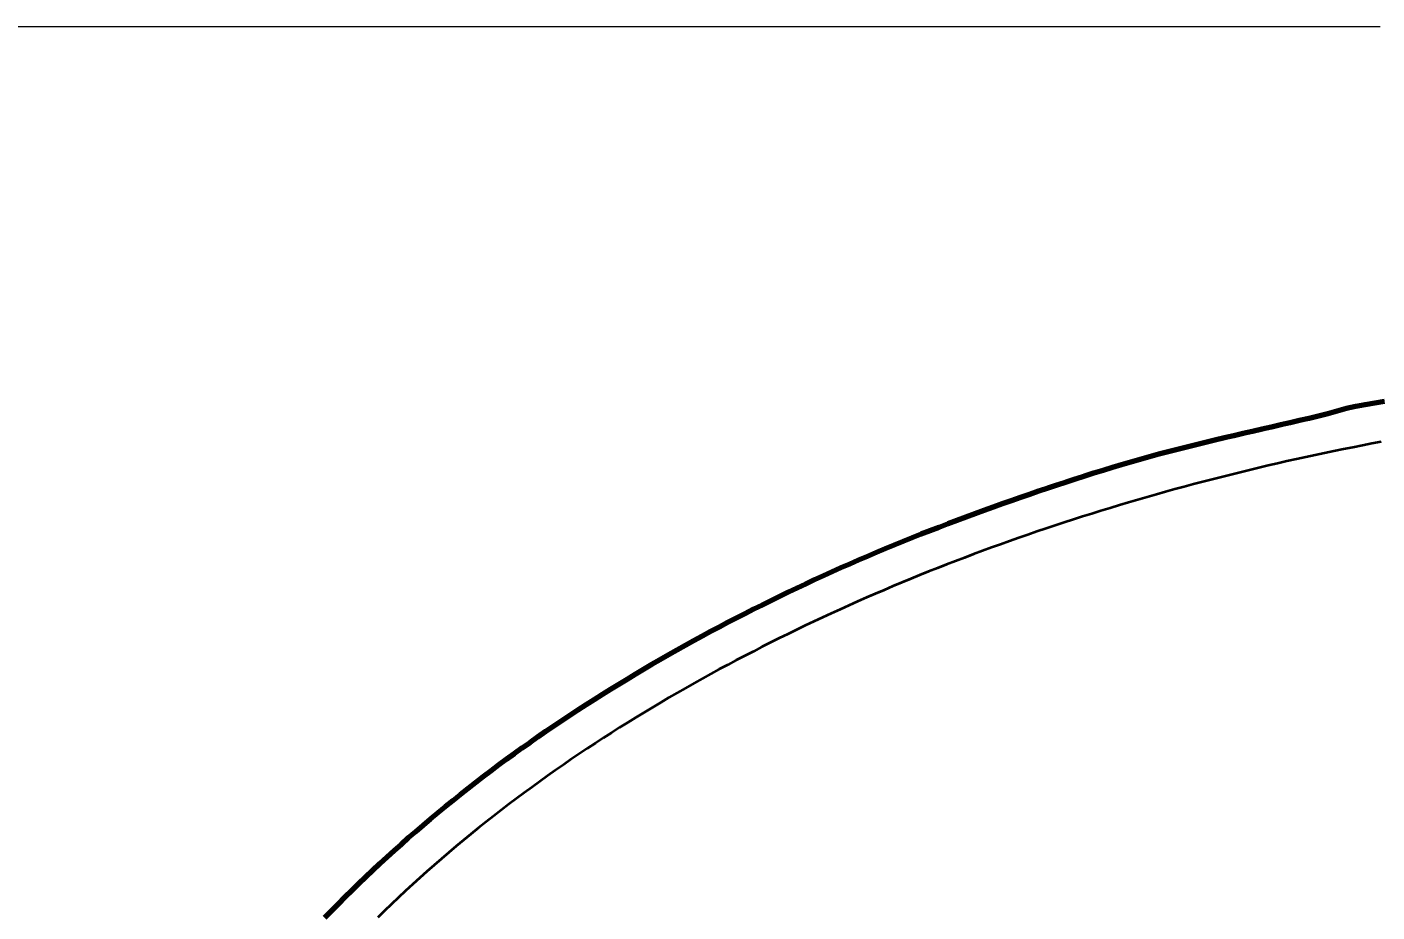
# Model space of a CAD drawing. Header units: millimetres. Extents: x 0 to 1554, y 0 to 420.
# Drawn here: x 78.2 to 106.31, y 323.95 to 342.38 of the extents above; entities that cross this region are included whole.
import ezdxf

# ---------------------------------------------------------------- set-up
doc = ezdxf.new("R2010")
doc.units = ezdxf.units.MM
doc.linetypes.add('IRAM-E-TRAZOS', pattern=[5, 4, -1])
for name, color, linetype, lineweight in [('01-VISIBLE', 7, 'CONTINUOUS', 70), ('02-OCULTA', 4, 'IRAM-E-TRAZOS', 35), ('04-COTA', 3, 'CONTINUOUS', 18)]:
    doc.layers.add(name, color=color, linetype=linetype, lineweight=lineweight)
doc.styles.add('ISO3098', font='isocpeur.ttf')
doc.dimstyles.new('FLAMA-IRAM', dxfattribs={"dimtxt": 3.5, "dimasz": 3.5, "dimexe": 2, "dimexo": 1.5, "dimgap": 1, "dimtad": 1, "dimdec": 1, "dimtxsty": 'ISO3098', "dimblk": 'IRAM_FLECHA', "dimblk1": 'IRAM_FLECHA', "dimblk2": 'IRAM_FLECHA', "dimcen": 2.5, "dimclrd": 256, "dimclre": 256, "dimclrt": 256, "dimazin": 3, "dimtfac": 1, "dimtmove": 0, "dimatfit": 3, "dimlwd": 18, "dimlwe": 18})

# ---------------------------------------------------------------- blocks, each defined once
blk = doc.blocks.new('IRAM_FLECHA')
blk.add_solid([(0, 0), (-1, 0.125), (-1, -0.125)])

msp = doc.modelspace()

# ---------------------------------------------------------------- linework, layer by layer
at = {"layer": '01-VISIBLE'}
msp.add_lwpolyline([(84.406, 323.829), (84.545, 323.973), (84.686, 324.117), (84.827, 324.26), (84.97, 324.401), (85.114, 324.542), (85.259, 324.681), (85.405, 324.819), (85.552, 324.957), (85.699, 325.093), (85.848, 325.228), (85.998, 325.362), (86.149, 325.495), (86.301, 325.626), (86.453, 325.757), (86.607, 325.887), (86.761, 326.016), (86.916, 326.143), (87.073, 326.27), (87.23, 326.395), (87.387, 326.52), (87.546, 326.643), (87.705, 326.766), (87.865, 326.887), (88.026, 327.008), (88.188, 327.127), (88.351, 327.245), (88.514, 327.363), (88.678, 327.479), (88.842, 327.594), (89.008, 327.709), (89.173, 327.822), (89.34, 327.934), (89.507, 328.046), (89.675, 328.156), (89.844, 328.266), (90.013, 328.374), (90.183, 328.482), (90.353, 328.588), (90.524, 328.694), (90.696, 328.798), (90.868, 328.902), (91.041, 329.005), (91.214, 329.106), (91.388, 329.207), (91.563, 329.307), (91.737, 329.406), (91.913, 329.504), (92.089, 329.602), (92.265, 329.698), (92.442, 329.793), (92.62, 329.888), (92.798, 329.981), (92.976, 330.074), (93.155, 330.165), (93.334, 330.256), (93.514, 330.346), (93.694, 330.435), (93.874, 330.524), (94.055, 330.611), (94.237, 330.698), (94.419, 330.783), (94.601, 330.868), (94.783, 330.952), (94.966, 331.035), (95.15, 331.118), (95.334, 331.199), (95.518, 331.28), (95.702, 331.359), (95.887, 331.438), (96.073, 331.515), (96.258, 331.592), (96.444, 331.668), (96.631, 331.743), (96.818, 331.818), (97.005, 331.891), (97.192, 331.963), (97.38, 332.035), (97.568, 332.106), (97.756, 332.176), (97.945, 332.246), (98.134, 332.314), (98.323, 332.382), (98.512, 332.45), (98.702, 332.517), (98.892, 332.583), (99.082, 332.649), (99.272, 332.714), (99.462, 332.778), (99.653, 332.842), (99.843, 332.905), (100.034, 332.968), (100.226, 333.03), (100.417, 333.09), (100.609, 333.15), (100.802, 333.208), (100.994, 333.266), (101.187, 333.322), (101.38, 333.377), (101.574, 333.431), (101.768, 333.484), (101.962, 333.535), (102.157, 333.586), (102.352, 333.635), (102.547, 333.684), (102.742, 333.732), (102.937, 333.779), (103.133, 333.825), (103.329, 333.871), (103.524, 333.916), (103.72, 333.961), (103.916, 334.006), (104.112, 334.051), (104.308, 334.096), (104.504, 334.141), (104.7, 334.186), (104.896, 334.231), (105.091, 334.278), (105.286, 334.327), (105.479, 334.382), (105.673, 334.435), (105.869, 334.478), (106.067, 334.515), (106.265, 334.549), (106.463, 334.582)], dxfattribs=at)
at = {"layer": '02-OCULTA'}
msp.add_lwpolyline([(106.399, 333.736), (106.202, 333.699), (106.005, 333.661), (105.808, 333.622), (105.612, 333.583), (105.415, 333.543), (105.219, 333.502), (105.023, 333.46), (104.827, 333.418), (104.632, 333.375), (104.436, 333.331), (104.241, 333.287), (104.045, 333.241), (103.85, 333.195), (103.655, 333.149), (103.461, 333.101), (103.266, 333.053), (103.072, 333.004), (102.877, 332.955), (102.683, 332.904), (102.49, 332.853), (102.296, 332.801), (102.103, 332.749), (101.91, 332.695), (101.717, 332.641), (101.524, 332.586), (101.331, 332.53), (101.139, 332.474), (100.947, 332.417), (100.755, 332.359), (100.563, 332.3), (100.372, 332.241), (100.181, 332.18), (99.99, 332.119), (99.799, 332.057), (99.609, 331.995), (99.419, 331.931), (99.229, 331.867), (99.039, 331.802), (98.85, 331.736), (98.661, 331.67), (98.472, 331.602), (98.284, 331.534), (98.096, 331.465), (97.908, 331.395), (97.72, 331.324), (97.533, 331.253), (97.346, 331.181), (97.16, 331.107), (96.973, 331.034), (96.787, 330.959), (96.602, 330.883), (96.416, 330.807), (96.232, 330.729), (96.047, 330.651), (95.863, 330.572), (95.679, 330.492), (95.496, 330.412), (95.312, 330.33), (95.13, 330.248), (94.947, 330.164), (94.766, 330.08), (94.584, 329.995), (94.403, 329.909), (94.222, 329.822), (94.042, 329.734), (93.863, 329.646), (93.683, 329.556), (93.504, 329.466), (93.326, 329.374), (93.148, 329.282), (92.971, 329.189), (92.794, 329.095), (92.617, 329), (92.441, 328.904), (92.266, 328.807), (92.091, 328.709), (91.916, 328.61), (91.743, 328.511), (91.569, 328.41), (91.397, 328.308), (91.224, 328.206), (91.053, 328.102), (90.882, 327.998), (90.711, 327.892), (90.542, 327.786), (90.373, 327.678), (90.204, 327.57), (90.036, 327.46), (89.869, 327.35), (89.702, 327.238), (89.536, 327.126), (89.371, 327.012), (89.207, 326.898), (89.043, 326.782), (88.88, 326.666), (88.718, 326.548), (88.556, 326.429), (88.395, 326.31), (88.235, 326.189), (88.076, 326.067), (87.918, 325.945), (87.76, 325.821), (87.603, 325.696), (87.447, 325.57), (87.292, 325.443), (87.138, 325.315), (86.985, 325.186), (86.833, 325.055), (86.681, 324.924), (86.531, 324.792), (86.381, 324.658), (86.233, 324.524), (86.085, 324.388), (85.939, 324.251), (85.793, 324.113), (85.649, 323.974), (85.506, 323.834)], dxfattribs=at)

# ---------------------------------------------------------------- dimensions: what is measured, and where the dimension line sits
at = {"layer": '04-COTA'}
for base, p1, text in [((42.875, 147.625), (78.875, 147.625), '<>±0,5'), ((60.875, 150.375), (78.875, 150.375), '<>±0,5'), ((69.875, 308.268), (78.875, 308.268), '<>±0,3')]:
    msp.add_linear_dim(base=base, p1=p1, p2=(107.875, 342.375), angle=90, text=text, dimstyle='FLAMA-IRAM', override={"dimlfac": 2}, dxfattribs=at).render()

doc.saveas('drawing.dxf')
